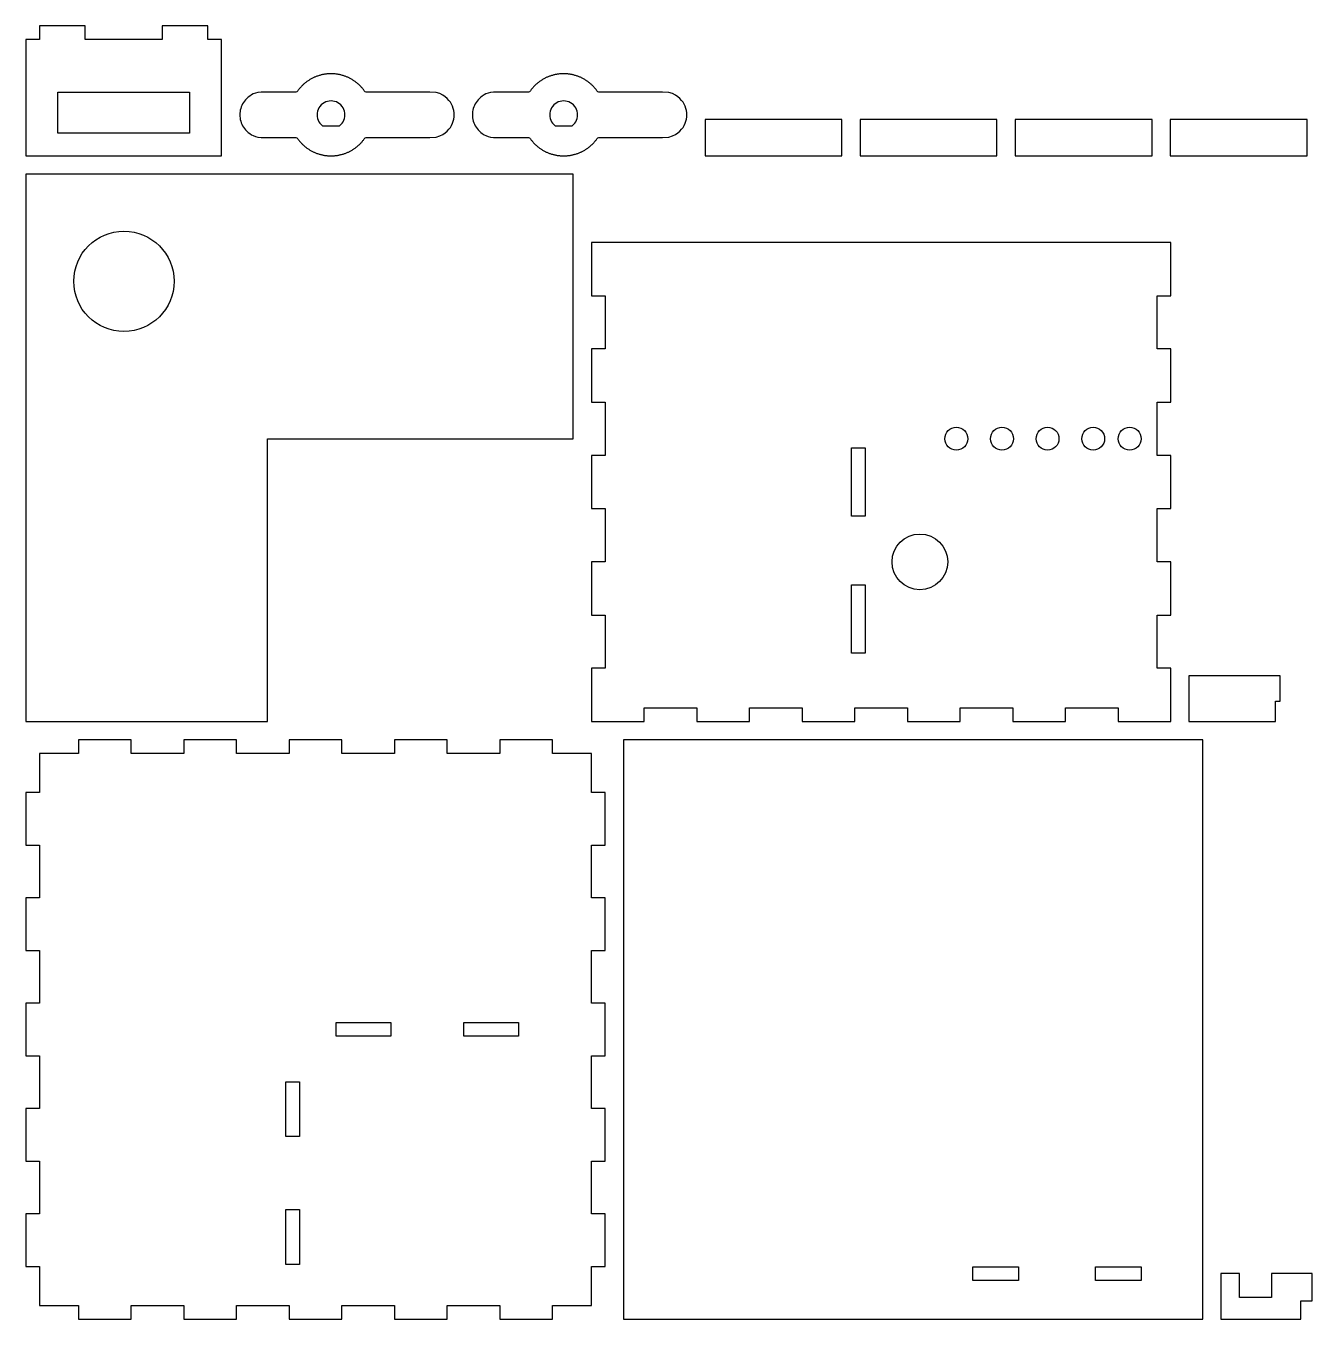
# Model space of a CAD drawing. Header units: millimetres. Extents: x 5 to 287, y 5 to 288.
import ezdxf

# ---------------------------------------------------------------- set-up
doc = ezdxf.new("R2010")
doc.units = ezdxf.units.MM
doc.layers.add('CUT', color=1, linetype='CONTINUOUS')

msp = doc.modelspace()

# ---------------------------------------------------------------- linework, layer by layer
at = {"layer": 'CUT', "color": 1}
for points in [[(5, 260), (47.9038, 260), (47.9038, 285.5), (44.9038, 285.5), (44.9038, 288.5), (34.9038, 288.5), (34.9038, 285.5), (18, 285.5), (18, 288.5), (8, 288.5), (8, 285.5), (5, 285.5)], [(98.9038, 269), (98.8816, 269.4709), (98.8147, 269.9397), (98.7025, 270.4045), (98.5438, 270.8629), (98.3368, 271.3126), (98.0789, 271.7511), (97.766, 272.1755), (97.3921, 272.5821), (96.9478, 272.9666), (96.4172, 273.3224), (95.7693, 273.639), (94.9281, 273.894), (93.5612, 274), (91.9577, 274), (90.5641, 274), (89.3409, 274), (88.2581, 274), (87.2922, 274), (86.4249, 274), (85.6412, 274), (84.9292, 274), (84.2792, 274), (83.6831, 274), (83.134, 274), (82.6263, 274), (82.1553, 274), (81.7169, 274), (81.3074, 274), (80.924, 274), (80.5641, 274), (80.2252, 274), (79.9055, 274), (79.6031, 274), (79.3651, 274.0327), (79.2762, 274.1622), (79.185, 274.2901), (79.0915, 274.4163), (78.9959, 274.541), (78.8981, 274.6639), (78.7982, 274.7851), (78.6962, 274.9045), (78.5921, 275.0222), (78.486, 275.138), (78.3779, 275.2519), (78.2678, 275.364), (78.1557, 275.4741), (78.0418, 275.5822), (77.926, 275.6883), (77.8083, 275.7924), (77.6889, 275.8944), (77.5677, 275.9943), (77.4448, 276.0921), (77.3201, 276.1877), (77.1939, 276.2812), (77.066, 276.3724), (76.9365, 276.4613), (76.8056, 276.548), (76.6731, 276.6324), (76.5391, 276.7145), (76.4038, 276.7942), (76.2671, 276.8716), (76.129, 276.9465), (75.9897, 277.0191), (75.8491, 277.0891), (75.7074, 277.1568), (75.5644, 277.2219), (75.4204, 277.2845), (75.2753, 277.3447), (75.1291, 277.4022), (74.982, 277.4572), (74.8339, 277.5097), (74.685, 277.5595), (74.5351, 277.6067), (74.3845, 277.6514), (74.2332, 277.6933), (74.0811, 277.7327), (73.9284, 277.7693), (73.775, 277.8033), (73.6211, 277.8346), (73.4666, 277.8633), (73.3117, 277.8892), (73.1564, 277.9124), (73.0006, 277.9329), (72.8446, 277.9507), (72.6882, 277.9658), (72.5316, 277.9781), (72.3748, 277.9877), (72.2179, 277.9945), (72.0609, 277.9986), (71.9038, 278), (71.7467, 277.9986), (71.5897, 277.9945), (71.4328, 277.9877), (71.276, 277.9781), (71.1194, 277.9658), (70.963, 277.9507), (70.807, 277.9329), (70.6512, 277.9124), (70.4959, 277.8892), (70.341, 277.8633), (70.1865, 277.8346), (70.0326, 277.8033), (69.8792, 277.7693), (69.7265, 277.7327), (69.5744, 277.6933), (69.4231, 277.6514), (69.2725, 277.6067), (69.1226, 277.5595), (68.9737, 277.5097), (68.8256, 277.4572), (68.6785, 277.4022), (68.5323, 277.3447), (68.3872, 277.2845), (68.2432, 277.2219), (68.1002, 277.1568), (67.9585, 277.0891), (67.8179, 277.0191), (67.6786, 276.9465), (67.5405, 276.8716), (67.4038, 276.7942), (67.2685, 276.7145), (67.1345, 276.6324), (67.002, 276.548), (66.8711, 276.4613), (66.7416, 276.3724), (66.6137, 276.2812), (66.4875, 276.1877), (66.3628, 276.0921), (66.2399, 275.9943), (66.1187, 275.8944), (65.9993, 275.7924), (65.8816, 275.6883), (65.7658, 275.5822), (65.6519, 275.4741), (65.5398, 275.364), (65.4297, 275.2519), (65.3216, 275.138), (65.2155, 275.0222), (65.1114, 274.9045), (65.0094, 274.7851), (64.9095, 274.6639), (64.8117, 274.541), (64.7161, 274.4163), (64.6226, 274.2901), (64.5314, 274.1622), (64.4425, 274.0327), (64.2045, 274), (63.9021, 274), (63.5824, 274), (63.2435, 274), (62.8836, 274), (62.5002, 274), (62.0907, 274), (61.6523, 274), (61.1813, 274), (60.6736, 274), (60.1245, 274), (59.5284, 274), (58.8784, 274), (58.1664, 274), (57.3827, 274), (56.5532, 273.9877), (55.8895, 273.896), (55.3407, 273.7494), (54.8651, 273.5655), (54.4442, 273.3532), (54.0677, 273.1178), (53.7294, 272.8631), (53.4255, 272.5918), (53.153, 272.3063), (52.91, 272.0083), (52.6952, 271.6996), (52.5074, 271.3816), (52.3459, 271.0556), (52.21, 270.723), (52.0994, 270.3849), (52.0137, 270.0424), (51.9526, 269.6967), (51.916, 269.3489), (51.9038, 269), (51.916, 268.6511), (51.9526, 268.3033), (52.0137, 267.9576), (52.0994, 267.6151), (52.21, 267.277), (52.3459, 266.9444), (52.5074, 266.6184), (52.6952, 266.3004), (52.91, 265.9917), (53.153, 265.6937), (53.4255, 265.4082), (53.7294, 265.1369), (54.0677, 264.8822), (54.4442, 264.6468), (54.8651, 264.4345), (55.3407, 264.2506), (55.8895, 264.104), (56.5532, 264.0123), (57.3827, 264), (58.1664, 264), (58.8784, 264), (59.5284, 264), (60.1245, 264), (60.6736, 264), (61.1813, 264), (61.6523, 264), (62.0907, 264), (62.5002, 264), (62.8836, 264), (63.2435, 264), (63.5824, 264), (63.9021, 264), (64.2045, 264), (64.4425, 263.9673), (64.5314, 263.8378), (64.6226, 263.7099), (64.7161, 263.5837), (64.8117, 263.459), (64.9095, 263.3361), (65.0094, 263.2149), (65.1114, 263.0955), (65.2155, 262.9778), (65.3216, 262.862), (65.4297, 262.7481), (65.5398, 262.636), (65.6519, 262.5259), (65.7658, 262.4178), (65.8816, 262.3117), (65.9993, 262.2076), (66.1187, 262.1056), (66.2399, 262.0057), (66.3628, 261.9079), (66.4875, 261.8123), (66.6137, 261.7188), (66.7416, 261.6276), (66.8711, 261.5387), (67.002, 261.452), (67.1345, 261.3676), (67.2685, 261.2855), (67.4038, 261.2058), (67.5405, 261.1284), (67.6786, 261.0535), (67.8179, 260.9809), (67.9585, 260.9109), (68.1002, 260.8432), (68.2432, 260.7781), (68.3872, 260.7155), (68.5323, 260.6553), (68.6785, 260.5978), (68.8256, 260.5428), (68.9737, 260.4903), (69.1226, 260.4405), (69.2725, 260.3933), (69.4231, 260.3486), (69.5744, 260.3067), (69.7265, 260.2673), (69.8792, 260.2307), (70.0326, 260.1967), (70.1865, 260.1654), (70.341, 260.1367), (70.4959, 260.1108), (70.6512, 260.0876), (70.807, 260.0671), (70.963, 260.0493), (71.1194, 260.0342), (71.276, 260.0219), (71.4328, 260.0123), (71.5897, 260.0055), (71.7467, 260.0014), (71.9038, 260), (72.0609, 260.0014), (72.2179, 260.0055), (72.3748, 260.0123), (72.5316, 260.0219), (72.6882, 260.0342), (72.8446, 260.0493), (73.0006, 260.0671), (73.1564, 260.0876), (73.3117, 260.1108), (73.4666, 260.1367), (73.6211, 260.1654), (73.775, 260.1967), (73.9284, 260.2307), (74.0811, 260.2673), (74.2332, 260.3067), (74.3845, 260.3486), (74.5351, 260.3933), (74.685, 260.4405), (74.8339, 260.4903), (74.982, 260.5428), (75.1291, 260.5978), (75.2753, 260.6553), (75.4204, 260.7155), (75.5644, 260.7781), (75.7074, 260.8432), (75.8491, 260.9109), (75.9897, 260.9809), (76.129, 261.0535), (76.2671, 261.1284), (76.4038, 261.2058), (76.5391, 261.2855), (76.6731, 261.3676), (76.8056, 261.452), (76.9365, 261.5387), (77.066, 261.6276), (77.1939, 261.7188), (77.3201, 261.8123), (77.4448, 261.9079), (77.5677, 262.0057), (77.6889, 262.1056), (77.8083, 262.2076), (77.926, 262.3117), (78.0418, 262.4178), (78.1557, 262.5259), (78.2678, 262.636), (78.3779, 262.7481), (78.486, 262.862), (78.5921, 262.9778), (78.6962, 263.0955), (78.7982, 263.2149), (78.8981, 263.3361), (78.9959, 263.459), (79.0915, 263.5837), (79.185, 263.7099), (79.2762, 263.8378), (79.3651, 263.9673), (79.6031, 264), (79.9055, 264), (80.2252, 264), (80.5641, 264), (80.924, 264), (81.3074, 264), (81.7169, 264), (82.1553, 264), (82.6263, 264), (83.134, 264), (83.6831, 264), (84.2792, 264), (84.9292, 264), (85.6412, 264), (86.4249, 264), (87.2922, 264), (88.2581, 264), (89.3409, 264), (90.5641, 264), (91.9577, 264), (93.5612, 264), (94.9281, 264.106), (95.7693, 264.361), (96.4172, 264.6776), (96.9478, 265.0334), (97.3921, 265.4179), (97.766, 265.8245), (98.0789, 266.2489), (98.3368, 266.6874), (98.5438, 267.1371), (98.7025, 267.5955), (98.8147, 268.0603), (98.8816, 268.5291)], [(149.9038, 269), (149.8816, 269.4709), (149.8147, 269.9397), (149.7025, 270.4045), (149.5438, 270.8629), (149.3368, 271.3126), (149.0789, 271.7511), (148.766, 272.1755), (148.3921, 272.5821), (147.9478, 272.9666), (147.4172, 273.3224), (146.7693, 273.639), (145.9281, 273.894), (144.5612, 274), (142.9577, 274), (141.5641, 274), (140.3409, 274), (139.2581, 274), (138.2922, 274), (137.4249, 274), (136.6412, 274), (135.9292, 274), (135.2792, 274), (134.6831, 274), (134.134, 274), (133.6263, 274), (133.1553, 274), (132.7169, 274), (132.3074, 274), (131.924, 274), (131.5641, 274), (131.2252, 274), (130.9055, 274), (130.6031, 274), (130.3651, 274.0327), (130.2762, 274.1622), (130.185, 274.2901), (130.0915, 274.4163), (129.9959, 274.541), (129.8981, 274.6639), (129.7982, 274.7851), (129.6962, 274.9045), (129.5921, 275.0222), (129.486, 275.138), (129.3779, 275.2519), (129.2678, 275.364), (129.1557, 275.4741), (129.0418, 275.5822), (128.926, 275.6883), (128.8083, 275.7924), (128.6889, 275.8944), (128.5677, 275.9943), (128.4448, 276.0921), (128.3201, 276.1877), (128.1939, 276.2812), (128.066, 276.3724), (127.9365, 276.4613), (127.8056, 276.548), (127.6731, 276.6324), (127.5391, 276.7145), (127.4038, 276.7942), (127.2671, 276.8716), (127.129, 276.9465), (126.9897, 277.0191), (126.8491, 277.0891), (126.7074, 277.1568), (126.5644, 277.2219), (126.4204, 277.2845), (126.2753, 277.3447), (126.1291, 277.4022), (125.982, 277.4572), (125.8339, 277.5097), (125.685, 277.5595), (125.5351, 277.6067), (125.3845, 277.6514), (125.2332, 277.6933), (125.0811, 277.7327), (124.9284, 277.7693), (124.775, 277.8033), (124.6211, 277.8346), (124.4666, 277.8633), (124.3117, 277.8892), (124.1564, 277.9124), (124.0006, 277.9329), (123.8446, 277.9507), (123.6882, 277.9658), (123.5316, 277.9781), (123.3748, 277.9877), (123.2179, 277.9945), (123.0609, 277.9986), (122.9038, 278), (122.7467, 277.9986), (122.5897, 277.9945), (122.4328, 277.9877), (122.276, 277.9781), (122.1194, 277.9658), (121.963, 277.9507), (121.807, 277.9329), (121.6512, 277.9124), (121.4959, 277.8892), (121.341, 277.8633), (121.1865, 277.8346), (121.0326, 277.8033), (120.8792, 277.7693), (120.7265, 277.7327), (120.5744, 277.6933), (120.4231, 277.6514), (120.2725, 277.6067), (120.1226, 277.5595), (119.9737, 277.5097), (119.8256, 277.4572), (119.6785, 277.4022), (119.5323, 277.3447), (119.3872, 277.2845), (119.2432, 277.2219), (119.1002, 277.1568), (118.9585, 277.0891), (118.8179, 277.0191), (118.6786, 276.9465), (118.5405, 276.8716), (118.4038, 276.7942), (118.2685, 276.7145), (118.1345, 276.6324), (118.002, 276.548), (117.8711, 276.4613), (117.7416, 276.3724), (117.6137, 276.2812), (117.4875, 276.1877), (117.3628, 276.0921), (117.2399, 275.9943), (117.1187, 275.8944), (116.9993, 275.7924), (116.8816, 275.6883), (116.7658, 275.5822), (116.6519, 275.4741), (116.5398, 275.364), (116.4297, 275.2519), (116.3216, 275.138), (116.2155, 275.0222), (116.1114, 274.9045), (116.0094, 274.7851), (115.9095, 274.6639), (115.8117, 274.541), (115.7161, 274.4163), (115.6226, 274.2901), (115.5314, 274.1622), (115.4425, 274.0327), (115.2045, 274), (114.9021, 274), (114.5824, 274), (114.2435, 274), (113.8836, 274), (113.5002, 274), (113.0907, 274), (112.6523, 274), (112.1813, 274), (111.6736, 274), (111.1245, 274), (110.5284, 274), (109.8784, 274), (109.1664, 274), (108.3827, 274), (107.5532, 273.9877), (106.8895, 273.896), (106.3407, 273.7494), (105.8651, 273.5655), (105.4442, 273.3532), (105.0677, 273.1178), (104.7294, 272.8631), (104.4255, 272.5918), (104.153, 272.3063), (103.91, 272.0083), (103.6952, 271.6996), (103.5074, 271.3816), (103.3459, 271.0556), (103.21, 270.723), (103.0994, 270.3849), (103.0137, 270.0424), (102.9526, 269.6967), (102.916, 269.3489), (102.9038, 269), (102.916, 268.6511), (102.9526, 268.3033), (103.0137, 267.9576), (103.0994, 267.6151), (103.21, 267.277), (103.3459, 266.9444), (103.5074, 266.6184), (103.6952, 266.3004), (103.91, 265.9917), (104.153, 265.6937), (104.4255, 265.4082), (104.7294, 265.1369), (105.0677, 264.8822), (105.4442, 264.6468), (105.8651, 264.4345), (106.3407, 264.2506), (106.8895, 264.104), (107.5532, 264.0123), (108.3827, 264), (109.1664, 264), (109.8784, 264), (110.5284, 264), (111.1245, 264), (111.6736, 264), (112.1813, 264), (112.6523, 264), (113.0907, 264), (113.5002, 264), (113.8836, 264), (114.2435, 264), (114.5824, 264), (114.9021, 264), (115.2045, 264), (115.4425, 263.9673), (115.5314, 263.8378), (115.6226, 263.7099), (115.7161, 263.5837), (115.8117, 263.459), (115.9095, 263.3361), (116.0094, 263.2149), (116.1114, 263.0955), (116.2155, 262.9778), (116.3216, 262.862), (116.4297, 262.7481), (116.5398, 262.636), (116.6519, 262.5259), (116.7658, 262.4178), (116.8816, 262.3117), (116.9993, 262.2076), (117.1187, 262.1056), (117.2399, 262.0057), (117.3628, 261.9079), (117.4875, 261.8123), (117.6137, 261.7188), (117.7416, 261.6276), (117.8711, 261.5387), (118.002, 261.452), (118.1345, 261.3676), (118.2685, 261.2855), (118.4038, 261.2058), (118.5405, 261.1284), (118.6786, 261.0535), (118.8179, 260.9809), (118.9585, 260.9109), (119.1002, 260.8432), (119.2432, 260.7781), (119.3872, 260.7155), (119.5323, 260.6553), (119.6785, 260.5978), (119.8256, 260.5428), (119.9737, 260.4903), (120.1226, 260.4405), (120.2725, 260.3933), (120.4231, 260.3486), (120.5744, 260.3067), (120.7265, 260.2673), (120.8792, 260.2307), (121.0326, 260.1967), (121.1865, 260.1654), (121.341, 260.1367), (121.4959, 260.1108), (121.6512, 260.0876), (121.807, 260.0671), (121.963, 260.0493), (122.1194, 260.0342), (122.276, 260.0219), (122.4328, 260.0123), (122.5897, 260.0055), (122.7467, 260.0014), (122.9038, 260), (123.0609, 260.0014), (123.2179, 260.0055), (123.3748, 260.0123), (123.5316, 260.0219), (123.6882, 260.0342), (123.8446, 260.0493), (124.0006, 260.0671), (124.1564, 260.0876), (124.3117, 260.1108), (124.4666, 260.1367), (124.6211, 260.1654), (124.775, 260.1967), (124.9284, 260.2307), (125.0811, 260.2673), (125.2332, 260.3067), (125.3845, 260.3486), (125.5351, 260.3933), (125.685, 260.4405), (125.8339, 260.4903), (125.982, 260.5428), (126.1291, 260.5978), (126.2753, 260.6553), (126.4204, 260.7155), (126.5644, 260.7781), (126.7074, 260.8432), (126.8491, 260.9109), (126.9897, 260.9809), (127.129, 261.0535), (127.2671, 261.1284), (127.4038, 261.2058), (127.5391, 261.2855), (127.6731, 261.3676), (127.8056, 261.452), (127.9365, 261.5387), (128.066, 261.6276), (128.1939, 261.7188), (128.3201, 261.8123), (128.4448, 261.9079), (128.5677, 262.0057), (128.6889, 262.1056), (128.8083, 262.2076), (128.926, 262.3117), (129.0418, 262.4178), (129.1557, 262.5259), (129.2678, 262.636), (129.3779, 262.7481), (129.486, 262.862), (129.5921, 262.9778), (129.6962, 263.0955), (129.7982, 263.2149), (129.8981, 263.3361), (129.9959, 263.459), (130.0915, 263.5837), (130.185, 263.7099), (130.2762, 263.8378), (130.3651, 263.9673), (130.6031, 264), (130.9055, 264), (131.2252, 264), (131.5641, 264), (131.924, 264), (132.3074, 264), (132.7169, 264), (133.1553, 264), (133.6263, 264), (134.134, 264), (134.6831, 264), (135.2792, 264), (135.9292, 264), (136.6412, 264), (137.4249, 264), (138.2922, 264), (139.2581, 264), (140.3409, 264), (141.5641, 264), (142.9577, 264), (144.5612, 264), (145.9281, 264.106), (146.7693, 264.361), (147.4172, 264.6776), (147.9478, 265.0334), (148.3921, 265.4179), (148.766, 265.8245), (149.0789, 266.2489), (149.3368, 266.6874), (149.5438, 267.1371), (149.7025, 267.5955), (149.8147, 268.0603), (149.8816, 268.5291)], [(12, 265), (12, 274), (40.9038, 274), (40.9038, 265)], [(74.9538, 269), (74.9277, 269.3981), (74.8499, 269.7894), (74.7216, 270.1672), (74.5452, 270.525), (74.3235, 270.8567), (74.0605, 271.1567), (73.7605, 271.4197), (73.4288, 271.6414), (73.071, 271.8178), (72.6932, 271.9461), (72.3019, 272.0239), (71.9038, 272.05), (71.5057, 272.0239), (71.1144, 271.9461), (70.7366, 271.8178), (70.3788, 271.6414), (70.0471, 271.4197), (69.7471, 271.1567), (69.4841, 270.8567), (69.2624, 270.525), (69.086, 270.1672), (68.9577, 269.7894), (68.8799, 269.3981), (68.8538, 269), (68.8799, 268.6019), (68.9577, 268.2106), (69.086, 267.8328), (69.2624, 267.475), (69.4841, 267.1433), (69.7471, 266.8433), (70.0471, 266.5803), (70.3788, 266.55), (73.4288, 266.55), (73.7605, 266.5803), (74.0605, 266.8433), (74.3235, 267.1433), (74.5452, 267.475), (74.7216, 267.8328), (74.8499, 268.2106), (74.9277, 268.6019)], [(125.9538, 269), (125.9277, 269.3981), (125.8499, 269.7894), (125.7216, 270.1672), (125.5452, 270.525), (125.3235, 270.8567), (125.0605, 271.1567), (124.7605, 271.4197), (124.4288, 271.6414), (124.071, 271.8178), (123.6932, 271.9461), (123.3019, 272.0239), (122.9038, 272.05), (122.5057, 272.0239), (122.1144, 271.9461), (121.7366, 271.8178), (121.3788, 271.6414), (121.0471, 271.4197), (120.7471, 271.1567), (120.4841, 270.8567), (120.2624, 270.525), (120.086, 270.1672), (119.9577, 269.7894), (119.8799, 269.3981), (119.8538, 269), (119.8799, 268.6019), (119.9577, 268.2106), (120.086, 267.8328), (120.2624, 267.475), (120.4841, 267.1433), (120.7471, 266.8433), (121.0471, 266.5803), (121.3788, 266.55), (124.4288, 266.55), (124.7605, 266.5803), (125.0605, 266.8433), (125.3235, 267.1433), (125.5452, 267.475), (125.7216, 267.8328), (125.8499, 268.2106), (125.9277, 268.6019)], [(153.9038, 260), (183.9038, 260), (183.9038, 268), (153.9038, 268)], [(187.9038, 260), (217.9038, 260), (217.9038, 268), (187.9038, 268)], [(221.9038, 260), (251.9038, 260), (251.9038, 268), (221.9038, 268)], [(255.9038, 260), (285.9038, 260), (285.9038, 268), (255.9038, 268)], [(5, 136), (58, 136), (58, 198), (125, 198), (125, 256), (5, 256)], [(129, 136), (140.5455, 136), (140.5455, 139), (152.0909, 139), (152.0909, 136), (163.6364, 136), (163.6364, 139), (175.1818, 139), (175.1818, 136), (186.7273, 136), (186.7273, 139), (198.2727, 139), (198.2727, 136), (209.8182, 136), (209.8182, 139), (221.3636, 139), (221.3636, 136), (232.9091, 136), (232.9091, 139), (244.4545, 139), (244.4545, 136), (256, 136), (256, 147.6667), (253, 147.6667), (253, 159.3333), (256, 159.3333), (256, 171), (253, 171), (253, 182.6667), (256, 182.6667), (256, 194.3333), (253, 194.3333), (253, 206), (256, 206), (256, 217.6667), (253, 217.6667), (253, 229.3333), (256, 229.3333), (256, 241), (129, 241), (129, 229.3333), (132, 229.3333), (132, 217.6667), (129, 217.6667), (129, 206), (132, 206), (132, 194.3333), (129, 194.3333), (129, 182.6667), (132, 182.6667), (132, 171), (129, 171), (129, 159.3333), (132, 159.3333), (132, 147.6667), (129, 147.6667)], [(186, 181), (186, 196), (189, 196), (189, 181)], [(186, 151), (186, 166), (189, 166), (189, 151)], [(260, 136), (279, 136), (279, 140.5), (280, 140.5), (280, 146), (260, 146)], [(5, 16.5455), (8, 16.5455), (8, 8), (16.5455, 8), (16.5455, 5), (28.0909, 5), (28.0909, 8), (39.6364, 8), (39.6364, 5), (51.1818, 5), (51.1818, 8), (62.7273, 8), (62.7273, 5), (74.2727, 5), (74.2727, 8), (85.8182, 8), (85.8182, 5), (97.3636, 5), (97.3636, 8), (108.9091, 8), (108.9091, 5), (120.4545, 5), (120.4545, 8), (129, 8), (129, 16.5455), (132, 16.5455), (132, 28.0909), (129, 28.0909), (129, 39.6364), (132, 39.6364), (132, 51.1818), (129, 51.1818), (129, 62.7273), (132, 62.7273), (132, 74.2727), (129, 74.2727), (129, 85.8182), (132, 85.8182), (132, 97.3636), (129, 97.3636), (129, 108.9091), (132, 108.9091), (132, 120.4545), (129, 120.4545), (129, 129), (120.4545, 129), (120.4545, 132), (108.9091, 132), (108.9091, 129), (97.3636, 129), (97.3636, 132), (85.8182, 132), (85.8182, 129), (74.2727, 129), (74.2727, 132), (62.7273, 132), (62.7273, 129), (51.1818, 129), (51.1818, 132), (39.6364, 132), (39.6364, 129), (28.0909, 129), (28.0909, 132), (16.5455, 132), (16.5455, 129), (8, 129), (8, 120.4545), (5, 120.4545), (5, 108.9091), (8, 108.9091), (8, 97.3636), (5, 97.3636), (5, 85.8182), (8, 85.8182), (8, 74.2727), (5, 74.2727), (5, 62.7273), (8, 62.7273), (8, 51.1818), (5, 51.1818), (5, 39.6364), (8, 39.6364), (8, 28.0909), (5, 28.0909)], [(136, 5), (263, 5), (263, 132), (136, 132)], [(73, 67), (73, 70), (85, 70), (85, 67)], [(101, 67), (101, 70), (113, 70), (113, 67)], [(62, 45), (62, 57), (65, 57), (65, 45)], [(62, 17), (62, 29), (65, 29), (65, 17)], [(212.6093, 13.5), (212.6093, 16.5), (222.6093, 16.5), (222.6093, 13.5)], [(239.5131, 13.5), (239.5131, 16.5), (249.5131, 16.5), (249.5131, 13.5)], [(284.5, 5), (284.5, 9), (287, 9), (287, 15), (278.0766, 15), (278.0766, 9.75), (271.0766, 9.75), (271.0766, 15), (267, 15), (267, 5)]]:
    msp.add_lwpolyline(points, close=True, dxfattribs=at)
for centre, radius in [((26.5, 232.5), 11), ((209, 198), 2.5), ((219, 198), 2.5), ((229, 198), 2.5), ((239, 198), 2.5), ((247, 198), 2.5), ((201, 171), 6.1)]:
    msp.add_circle(centre, radius, dxfattribs=at)

doc.saveas('drawing.dxf')
